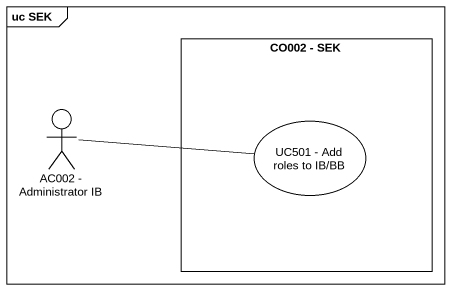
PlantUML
@startuml
mainframe uc SEK
rectangle "CO002 - SEK" as CO002_SEK {
  usecase "UC501 - Add roles to IB/BB" as UC501_Add_roles_to_IB_BB
}
actor "AC002 - Administrator IB" as AC002_Administrator_IB
AC002_Administrator_IB -right- UC501_Add_roles_to_IB_BB
@enduml
